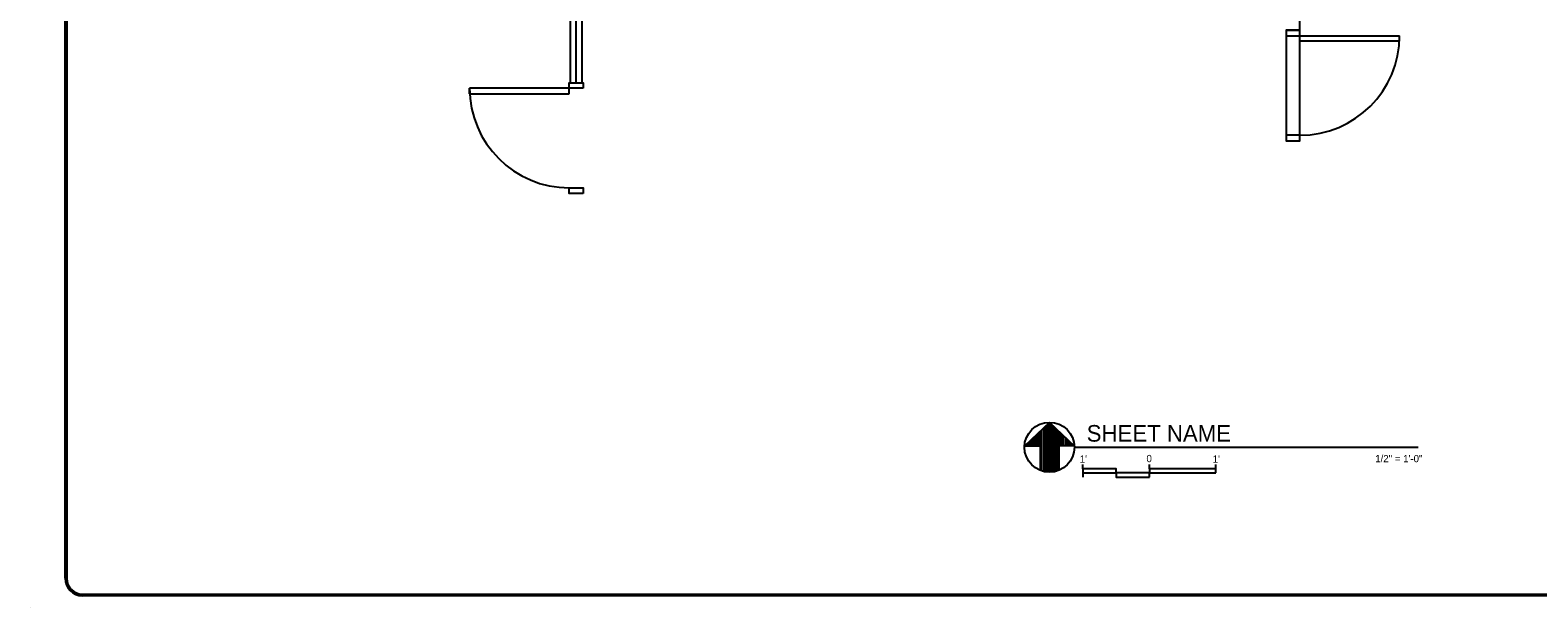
# Model space of a CAD drawing. Extents: x 0 to 72, y 0 to 48.
# Drawn here: x 0 to 45.39, y 0 to 17.4 of the extents above; entities that cross this region are included whole.
import ezdxf

# ---------------------------------------------------------------- set-up
doc = ezdxf.new("R2010")
doc.units = 0
for name, color, linetype in [('A-CLNG-OVHD-E', 7, 'Continuous'), ('A-DOOR-E', 7, 'Continuous'), ('A-WALL-INT-E', 7, 'Continuous'), ('Default', 7, 'Continuous'), ('TITLE', 7, 'Continuous')]:
    doc.layers.add(name, color=color, linetype=linetype)

msp = doc.modelspace()

# ---------------------------------------------------------------- linework, layer by layer
at = {"layer": 'A-CLNG-OVHD-E'}
msp.add_lwpolyline([(38.231, 17.403), (37.814, 17.403), (37.814, 14.069), (38.231, 14.069)], close=True, dxfattribs=at)
at = {"layer": 'A-DOOR-E'}
for p, q in [((16.273, 15.819), (16.273, 17.694)), ((16.439, 15.819), (16.439, 17.694)), ((16.606, 17.694), (16.606, 15.819)), ((38.231, 17.236), (41.231, 17.236)), ((38.231, 17.069), (38.231, 17.236)), ((41.231, 17.069), (38.231, 17.069)), ((41.231, 17.069), (41.231, 17.236)), ((16.231, 15.653), (13.231, 15.653)), ((13.231, 15.486), (13.231, 15.653)), ((13.231, 15.486), (16.231, 15.486)), ((16.231, 15.486), (16.231, 15.653))]:
    msp.add_line(p, q, dxfattribs=at)
for points in [[(37.814, 17.236), (38.231, 17.236), (38.231, 17.403), (37.814, 17.403), (37.814, 17.236)], [(16.648, 15.653), (16.231, 15.653), (16.231, 15.819), (16.648, 15.819), (16.648, 15.653)], [(37.814, 14.069), (38.231, 14.069), (38.231, 14.236), (37.814, 14.236), (37.814, 14.069)], [(16.648, 12.486), (16.231, 12.486), (16.231, 12.653), (16.648, 12.653), (16.648, 12.486)]]:
    msp.add_lwpolyline(points, dxfattribs=at)
for centre, start, end in [((38.231, 17.236), 270, 0), ((16.231, 15.653), 180, 270)]:
    msp.add_arc(centre, 3, start, end, dxfattribs=at)
at = {"layer": 'A-WALL-INT-E'}
for p, q in [((38.231, 17.403), (38.231, 19.278)), ((37.814, 17.403), (38.231, 17.403)), ((37.814, 14.069), (38.231, 14.069))]:
    msp.add_line(p, q, dxfattribs=at)
at = {"layer": 'Default'}
msp.add_line((0, 0), (0, 0), dxfattribs=at)
at = {"layer": 'TITLE'}
for p, q in [((30.689, 5.588), (29.949, 4.881)), ((30.567, 5.471), (30.567, 4.097)), ((30.628, 5.529), (30.628, 4.089)), ((30.689, 5.588), (31.43, 4.881)), ((30.689, 5.588), (30.689, 4.087)), ((30.751, 5.529), (30.751, 4.089)), ((30.812, 5.471), (30.812, 4.097)), ((30.079, 5.005), (30.079, 4.881)), ((30.14, 5.063), (30.14, 4.881)), ((30.201, 5.122), (30.201, 4.881)), ((30.262, 5.18), (30.262, 4.881)), ((30.323, 5.238), (30.323, 4.881)), ((30.384, 5.296), (30.384, 4.881)), ((30.445, 5.355), (30.445, 4.127)), ((30.506, 5.413), (30.506, 4.109)), ((30.873, 5.413), (30.873, 4.109)), ((30.934, 5.355), (30.934, 4.127)), ((30.995, 5.296), (30.995, 4.881)), ((31.056, 5.238), (31.056, 4.881)), ((31.117, 5.18), (31.117, 4.881)), ((31.178, 5.122), (31.178, 4.881)), ((31.239, 5.063), (31.239, 4.881)), ((31.3, 5.005), (31.3, 4.881)), ((29.949, 4.881), (30.407, 4.881)), ((30.018, 4.947), (30.018, 4.881)), ((30.407, 4.881), (30.407, 4.142)), ((31.43, 4.881), (30.972, 4.881)), ((30.972, 4.881), (30.972, 4.142)), ((31.361, 4.947), (31.361, 4.881)), ((31.698, 4.189), (31.698, 4.314)), ((31.698, 4.19), (31.698, 3.94)), ((33.698, 4.189), (33.698, 4.314)), ((35.698, 4.189), (35.698, 4.314)), ((1.101, 0.891), (1.051, 0.891)), ((1.576, 0.366), (1.576, 0.416))]:
    msp.add_line(p, q, dxfattribs=at)
for points in [[(1.101, 47.109), (1.101, 0.891), (1.051, 0.891), (1.051, 47.109)], [(32.698, 4.066), (32.698, 4.189), (31.698, 4.189), (31.698, 4.066)], [(35.698, 4.064), (35.698, 4.189), (33.698, 4.189), (33.698, 4.064)], [(33.698, 3.939), (33.698, 4.066), (32.698, 4.066), (32.698, 3.939)], [(1.586, 0.416), (70.425, 0.416), (70.425, 0.366), (1.565, 0.366)]]:
    msp.add_lwpolyline(points, close=True, dxfattribs=at)
msp.add_lwpolyline([(31.44, 4.837), (41.796, 4.837)], dxfattribs=at)
msp.add_circle((30.689, 4.837), 0.751, dxfattribs=at)
for radius in [0.525, 0.475]:
    msp.add_arc((1.576, 0.891), radius, 180, 270, dxfattribs=at)

# ---------------------------------------------------------------- texts
for s, height, p in [('SHEET NAME', 0.5, (31.811, 5.007)), ("1'", 0.2188, (31.602, 4.372)), ('0', 0.219, (33.61, 4.388)), ("1'", 0.2188, (35.602, 4.372)), ('1/2" = 1\'-0"', 0.218, (40.498, 4.387))]:
    msp.add_text(s, height=height, dxfattribs=at).set_placement(p)

doc.saveas('drawing.dxf')
